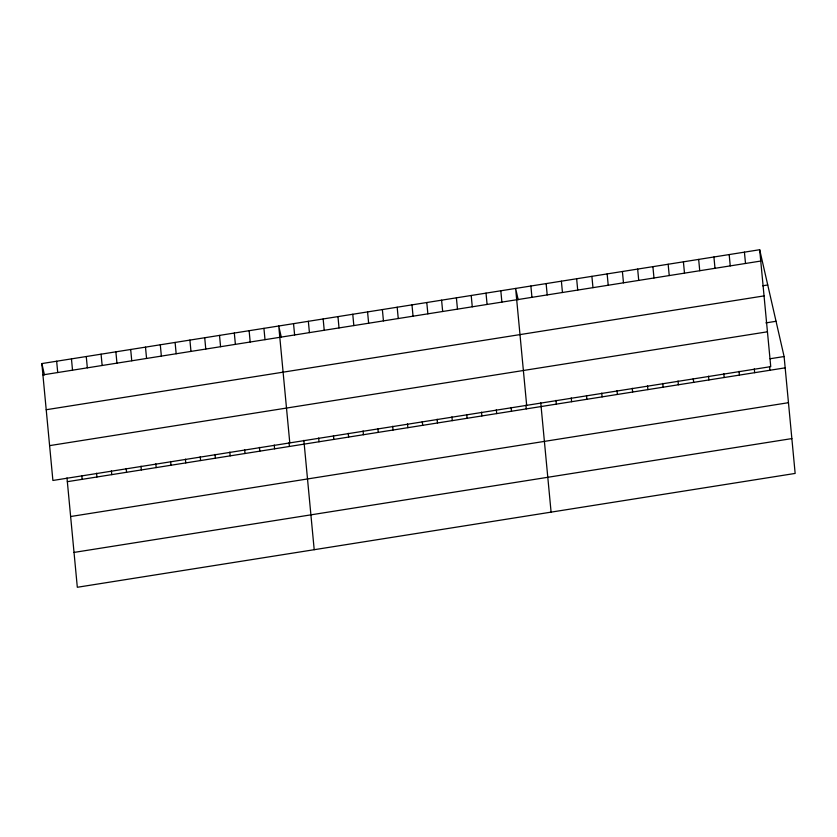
<?xml version="1.0" encoding="UTF-8"?>
<svg xmlns="http://www.w3.org/2000/svg" width="837" height="837" viewBox="0 0 837 837"><rect width="100%" height="100%" fill="white"/><g stroke="black" fill="none" stroke-linecap="round" stroke-linejoin="round"><path stroke-width="1.26" d="M759.682 249.729L770.741 366.637L52.898 480.469L41.85 363.572L759.682 249.729L784.102 356.531L795.15 473.428L77.318 587.271L66.981 477.906M42.917 374.882L760.76 261.05M762.653 285.783L767.738 284.978M46.213 409.732L764.045 295.9M765.876 322.894L776.045 321.282M49.603 445.629L767.445 331.797M770.113 358.749L784.102 356.531M67.337 481.683L785.169 367.841M70.632 516.523L788.464 402.691M74.022 552.42L791.854 438.588M518.208 299.761L515.623 288.441L526.672 405.338M281.326 337.332L278.731 326.001L289.79 442.909M41.85 363.572L44.445 374.892M769.559 366.491L769.914 370.268M744.428 252.157L745.505 263.467M754.304 368.908L754.66 372.685M729.173 254.574L730.251 265.894M739.05 371.325L739.406 375.102M713.919 256.99L714.997 268.311M723.796 373.752L724.151 377.518M698.665 259.407L699.742 270.728M708.541 376.169L708.897 379.935M683.41 261.824L684.488 273.144M693.287 378.586L693.643 382.363M668.156 264.251L669.234 275.561M678.033 381.002L678.388 384.779M652.902 266.668L653.979 277.989M662.778 383.419L663.134 387.196M637.658 269.085L638.725 280.405M647.524 385.847L647.88 389.613M622.404 271.502L623.471 282.822M632.27 388.263L632.626 392.03M607.149 273.919L608.217 285.239M617.015 390.68L617.371 394.457M591.895 276.346L592.962 287.656M601.761 393.097L602.117 396.874M576.641 278.763L577.708 290.083M586.507 395.514L586.863 399.291M561.386 281.18L562.454 292.5M571.252 397.941L571.608 401.708M546.132 283.597L547.199 294.917M555.998 400.358L556.354 404.125M530.878 286.013L531.945 297.334M540.744 402.775L551.091 512.139M525.939 405.118L526.295 408.895M500.819 290.784L501.886 302.105M511.135 407.473L511.491 411.239M486.015 293.128L487.082 304.448M496.331 409.816L496.686 413.593M471.21 295.482L472.277 306.802M481.526 412.17L481.882 415.937M456.395 297.826L457.473 309.146M466.722 414.514L467.077 418.291M441.591 300.18L442.668 311.49M451.917 416.857L452.273 420.634M426.786 302.523L427.864 313.844M437.113 419.211L437.469 422.978M411.982 304.867L413.049 316.187M422.308 421.555L422.664 425.332M397.177 307.221L398.245 318.541M407.504 423.909L407.86 427.676M382.373 309.564L383.44 320.885M392.699 426.253L393.055 430.03M367.569 311.919L368.636 323.228M377.885 428.596L378.251 432.373M352.764 314.262L353.831 325.583M363.08 430.95L363.436 434.717M337.96 316.616L339.027 327.926M348.276 433.294L348.631 437.071M323.155 318.96L324.222 330.28M333.471 435.648L333.827 439.415M308.351 321.303L309.418 332.624M318.667 437.992L319.023 441.769M293.536 323.657L294.614 334.967M303.862 440.346L314.199 549.7M289.058 442.689L289.414 446.456M263.927 328.355L265.005 339.665M274.254 445.033L274.609 448.81M249.123 330.699L250.19 342.019M259.449 447.387L259.805 451.153M234.318 333.042L235.385 344.363M244.645 449.731L245 453.508M219.514 335.396L220.581 346.706M229.84 452.085L230.196 455.851M204.709 337.74L205.776 349.06M215.036 454.428L215.391 458.195M189.905 340.094L190.972 351.404M200.221 456.772L200.587 460.549M175.1 342.438L176.168 353.758M185.416 459.126L185.772 462.892M160.296 344.781L161.363 356.102M170.612 461.469L170.968 465.246M145.492 347.135L146.559 358.445M155.808 463.824L156.163 467.59M130.687 349.479L131.754 360.799M141.003 466.167L141.359 469.934M115.872 351.833L116.95 363.143M126.199 468.511L126.554 472.288M101.068 354.177L102.145 365.497M111.394 470.865L111.75 474.631M86.263 356.52L87.341 367.841M96.59 473.208L96.946 476.985M71.459 358.874L72.526 370.184M81.785 475.562L82.141 479.329M56.654 361.218L57.722 372.538"/></g></svg>
